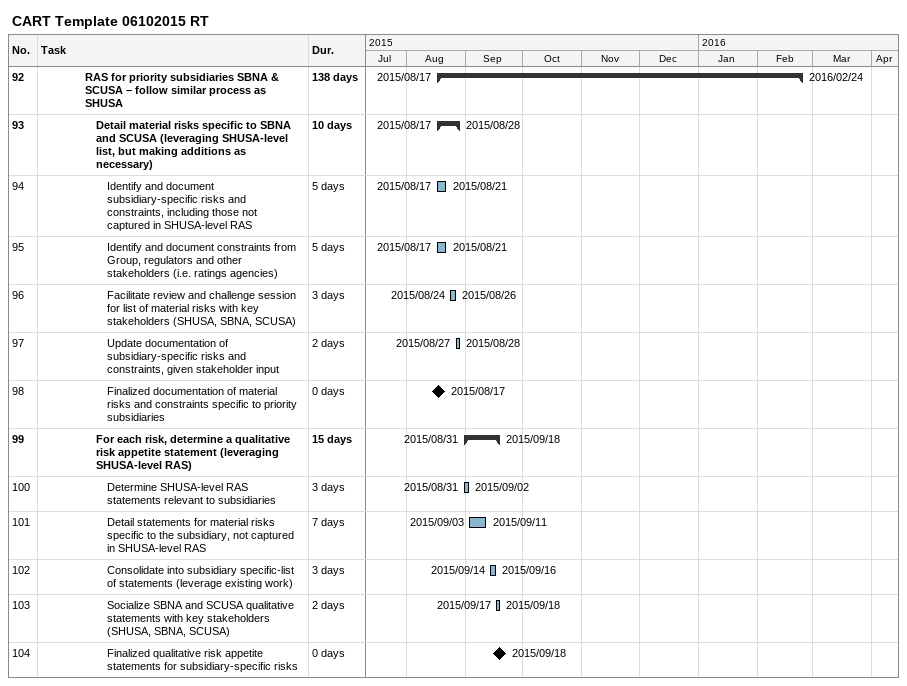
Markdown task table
CART Template 06102015 RT

| ID | Level | Task | Duration | Start | Finish |
|---|---|---|---|---|---|
| 92 | 5 | **RAS for priority subsidiaries SBNA & SCUSA – follow similar process as SHUSA** | 138d | 2015-08-17 | 2016-02-24 |
| 93 | 6 | **Detail material risks specific to SBNA and SCUSA (leveraging SHUSA-level list, but making additions as necessary)** | 10d | 2015-08-17 | 2015-08-28 |
| 94 | 7 | Identify and document subsidiary-specific risks and constraints, including those not captured in SHUSA-level RAS | 5d | 2015-08-17 | 2015-08-21 |
| 95 | 7 | Identify and document constraints from Group, regulators and other stakeholders (i.e. ratings agencies) | 5d | 2015-08-17 | 2015-08-21 |
| 96 | 7 | Facilitate review and challenge session for list of material risks with key stakeholders (SHUSA, SBNA, SCUSA) | 3d | 2015-08-24 | 2015-08-26 |
| 97 | 7 | Update documentation of subsidiary-specific risks and constraints, given stakeholder input | 2d | 2015-08-27 | 2015-08-28 |
| 98 | 7 | Finalized documentation of material risks and constraints specific to priority subsidiaries | 0d | 2015-08-17 | 2015-08-17 |
| 99 | 6 | **For each risk, determine a qualitative risk appetite statement (leveraging SHUSA-level RAS)** | 15d | 2015-08-31 | 2015-09-18 |
| 100 | 7 | Determine SHUSA-level RAS statements relevant to subsidiaries | 3d | 2015-08-31 | 2015-09-02 |
| 101 | 7 | Detail statements for material risks specific to the subsidiary, not captured in SHUSA-level RAS | 7d | 2015-09-03 | 2015-09-11 |
| 102 | 7 | Consolidate into subsidiary specific-list of statements (leverage existing work) | 3d | 2015-09-14 | 2015-09-16 |
| 103 | 7 | Socialize SBNA and SCUSA qualitative statements with key stakeholders (SHUSA, SBNA, SCUSA) | 2d | 2015-09-17 | 2015-09-18 |
| 104 | 7 | Finalized qualitative risk appetite statements for subsidiary-specific risks | 0d | 2015-09-18 | 2015-09-18 |
